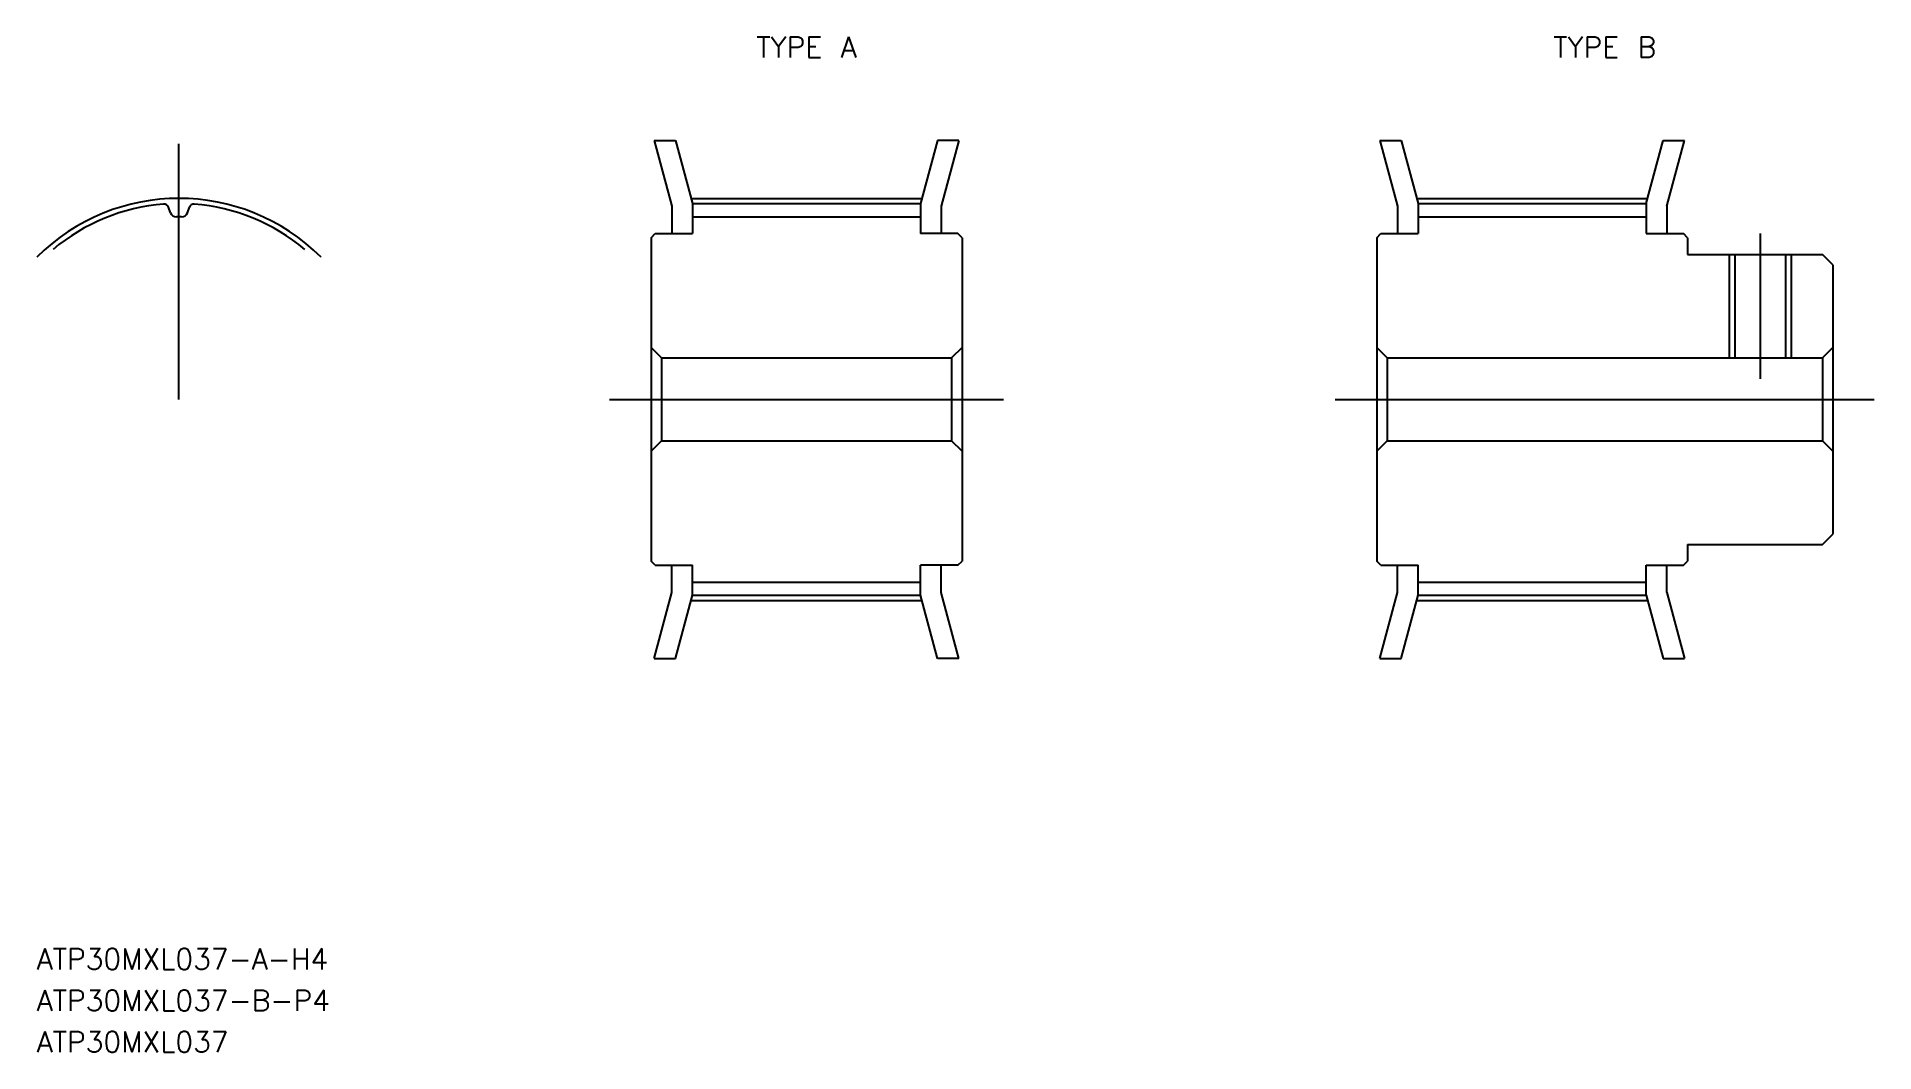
# Model space of a CAD drawing. Extents: x 110.2 to 198.8, y 77.7 to 126.7.
import ezdxf
from ezdxf.enums import TextEntityAlignment as Align

# ---------------------------------------------------------------- set-up
doc = ezdxf.new("R2010")
doc.units = 0
doc.linetypes.add('CENTER', pattern=[50.8, 31.75, -6.35, 6.35, -6.35])
doc.linetypes.add('DASHED', pattern=[19.05, 12.7, -6.35])
doc.layers.get('0').update_dxf_attribs({"linetype": 'CONTINUOUS'})
doc.layers.add('CENTER', color=1, linetype='CENTER')
doc.styles.add('MISUMI', font='txt.shx')

msp = doc.modelspace()

# ---------------------------------------------------------------- linework, layer by layer
at = {"color": 7, "linetype": 'CONTINUOUS'}
for p, q in [((139.942, 121.702), (140.795, 118.52)), ((139.942, 121.702), (140.977, 121.702)), ((140.977, 121.702), (141.795, 118.652)), ((153.612, 121.702), (152.795, 118.652)), ((154.647, 121.702), (153.612, 121.702)), ((154.647, 121.702), (153.795, 118.52)), ((174.942, 121.702), (175.795, 118.52)), ((174.942, 121.702), (175.977, 121.702)), ((175.977, 121.702), (176.795, 118.652)), ((187.795, 118.652), (188.612, 121.702)), ((188.612, 121.702), (189.647, 121.702)), ((188.795, 118.52), (189.647, 121.702)), ((116.616, 118.208), (116.52, 118.472)), ((117.433, 118.208), (117.529, 118.472)), ((140.795, 118.52), (140.795, 117.202)), ((141.795, 118.652), (152.795, 118.652)), ((141.795, 118.652), (141.795, 117.202)), ((141.795, 118.012), (152.795, 118.012)), ((152.795, 118.652), (152.795, 117.202)), ((153.795, 118.52), (153.795, 117.202)), ((175.795, 118.52), (175.795, 117.202)), ((176.795, 118.652), (187.795, 118.652)), ((176.795, 118.652), (176.795, 117.202)), ((176.795, 118.012), (187.795, 118.012)), ((187.795, 118.652), (187.795, 117.202)), ((188.795, 118.52), (188.795, 117.202)), ((139.795, 117.002), (139.995, 117.202)), ((139.795, 117.002), (139.795, 101.402)), ((139.995, 117.202), (141.795, 117.202)), ((154.595, 117.202), (152.795, 117.202)), ((154.795, 117.002), (154.595, 117.202)), ((154.795, 117.002), (154.795, 101.402)), ((174.795, 117.002), (174.995, 117.202)), ((174.795, 117.002), (174.795, 101.402)), ((174.995, 117.202), (176.795, 117.202)), ((187.795, 117.202), (189.595, 117.202)), ((189.795, 117.002), (189.595, 117.202)), ((189.795, 117.002), (189.795, 116.202)), ((189.795, 116.202), (196.295, 116.202)), ((196.795, 115.702), (196.295, 116.202)), ((196.795, 115.702), (196.795, 102.702)), ((139.795, 113.102), (139.795, 113.102)), ((154.795, 113.102), (154.795, 113.102)), ((174.795, 113.102), (174.795, 113.102)), ((139.795, 111.702), (140.295, 111.202)), ((154.795, 111.702), (154.295, 111.202)), ((174.795, 111.702), (175.295, 111.202)), ((196.295, 111.202), (196.795, 111.702)), ((140.295, 111.202), (154.295, 111.202)), ((140.295, 111.202), (140.295, 107.202)), ((154.295, 111.202), (154.295, 107.202)), ((175.295, 111.202), (196.295, 111.202)), ((175.295, 111.202), (175.295, 107.202)), ((196.295, 111.202), (196.295, 107.202)), ((139.795, 109.202), (139.795, 109.202)), ((154.795, 109.202), (154.795, 109.202)), ((174.795, 109.202), (174.795, 109.202)), ((139.795, 106.702), (140.295, 107.202)), ((140.295, 107.202), (154.295, 107.202)), ((154.795, 106.702), (154.295, 107.202)), ((174.795, 106.702), (175.295, 107.202)), ((175.295, 107.202), (196.295, 107.202)), ((196.295, 107.202), (196.795, 106.702)), ((189.795, 102.202), (196.295, 102.202)), ((189.795, 102.202), (189.795, 101.402)), ((196.295, 102.202), (196.795, 102.702)), ((139.995, 101.202), (139.795, 101.402)), ((139.995, 101.202), (141.795, 101.202)), ((140.795, 99.884), (140.795, 101.202)), ((141.795, 99.752), (141.795, 101.202)), ((152.795, 99.752), (152.795, 101.202)), ((154.595, 101.202), (152.795, 101.202)), ((153.795, 99.884), (153.795, 101.202)), ((154.595, 101.202), (154.795, 101.402)), ((174.995, 101.202), (174.795, 101.402)), ((174.995, 101.202), (176.795, 101.202)), ((175.795, 99.884), (175.795, 101.202)), ((176.795, 99.752), (176.795, 101.202)), ((187.795, 101.202), (189.595, 101.202)), ((187.795, 99.752), (187.795, 101.202)), ((188.795, 99.884), (188.795, 101.202)), ((189.595, 101.202), (189.795, 101.402)), ((141.795, 100.392), (152.795, 100.392)), ((176.795, 100.392), (187.795, 100.392)), ((139.942, 96.702), (140.795, 99.884)), ((140.977, 96.702), (141.795, 99.752)), ((141.795, 99.752), (152.795, 99.752)), ((153.612, 96.702), (152.795, 99.752)), ((154.647, 96.702), (153.795, 99.884)), ((174.942, 96.702), (175.795, 99.884)), ((175.977, 96.702), (176.795, 99.752)), ((176.795, 99.752), (187.795, 99.752)), ((187.795, 99.752), (188.612, 96.702)), ((188.795, 99.884), (189.647, 96.702)), ((139.942, 96.702), (140.977, 96.702)), ((154.647, 96.702), (153.612, 96.702)), ((174.942, 96.702), (175.977, 96.702)), ((188.612, 96.702), (189.647, 96.702))]:
    msp.add_line(p, q, dxfattribs=at)
at = {"color": 3, "linetype": 'DASHED'}
for p, q in [((191.795, 116.202), (191.795, 111.202)), ((192.07, 116.202), (192.07, 111.202)), ((194.52, 116.202), (194.52, 111.202)), ((194.795, 116.202), (194.795, 111.202))]:
    msp.add_line(p, q, dxfattribs=at)
at = {"color": 7, "linetype": 'CONTINUOUS'}
for centre, radius, start, end in [((117.024, 109.202), 9.45, 94.48527, 130), ((116.303, 118.394), 0.23, 20, 94.48527), ((116.897, 118.311), 0.3, 200, 270.79836), ((117.024, 109.202), 8.81, 89.20164, 90.79836), ((117.151, 118.311), 0.3, 269.20164, 340), ((117.745, 118.394), 0.23, 85.51473, 160), ((117.024, 109.202), 9.45, 50, 85.51473)]:
    msp.add_arc(centre, radius, start, end, dxfattribs=at)
at = {"layer": 'CENTER', "color": 1, "linetype": 'CENTER'}
for p, q in [((117.024, 109.202), (117.024, 121.54)), ((141.728, 118.902), (152.862, 118.902)), ((176.728, 118.902), (187.862, 118.902)), ((193.295, 117.202), (193.295, 110.202)), ((137.795, 109.202), (156.795, 109.202)), ((172.795, 109.202), (198.795, 109.202)), ((141.728, 99.502), (152.862, 99.502)), ((176.728, 99.502), (187.862, 99.502))]:
    msp.add_line(p, q, dxfattribs=at)
msp.add_arc((117.024, 109.202), 9.7, 45, 135, dxfattribs=at)

# ---------------------------------------------------------------- texts
at = {"color": 7, "linetype": 'CONTINUOUS', "style": 'MISUMI'}
for s, p in [('TYPE A', (147.295, 126.202)), ('TYPE B', (185.795, 126.202))]:
    msp.add_text(s, height=1, dxfattribs=at).set_placement(p, align=Align.MIDDLE_CENTER)
for s, p in [('ATP30MXL037-A-H4', (110.165, 81.702)), ('ATP30MXL037-B-P4', (110.165, 79.702)), ('ATP30MXL037', (110.165, 77.702))]:
    msp.add_text(s, height=1, dxfattribs=at).set_placement(p)

doc.saveas('drawing.dxf')
